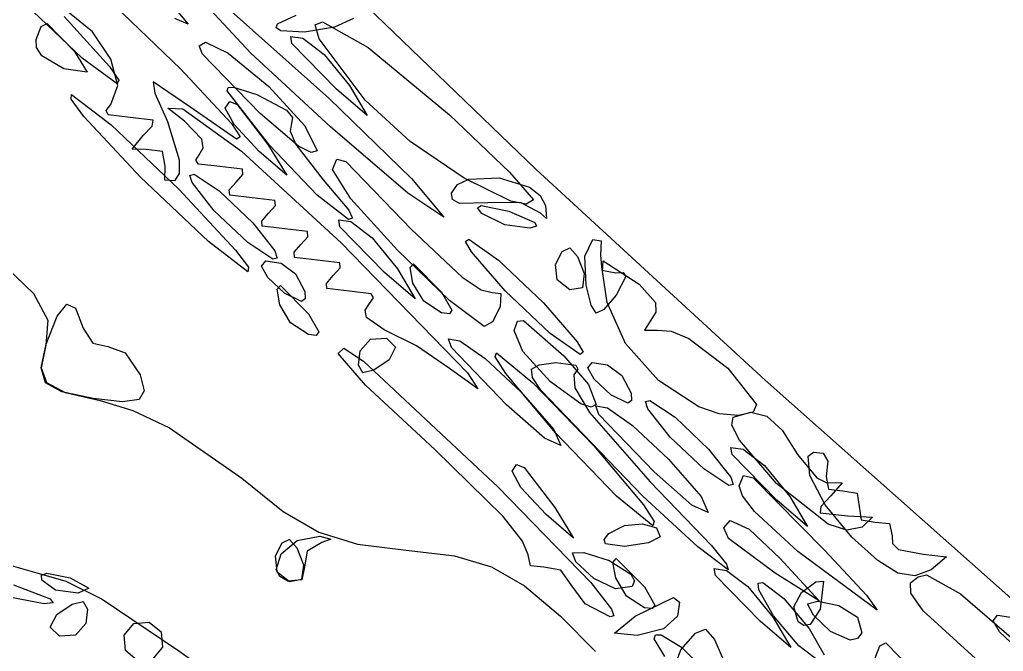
# Model space of a CAD drawing. Extents: x -886 to 651, y -59 to 942.
# Drawn here: x -342.36 to -312.21, y 135.37 to 154.74 of the extents above; entities that cross this region are included whole.
import ezdxf

# ---------------------------------------------------------------- set-up
doc = ezdxf.new("R2010")
doc.units = 0

msp = doc.modelspace()

# ---------------------------------------------------------------- linework, layer by layer
at = {"layer": 'Layer 1'}
for p, q in [((-326.52769, 150.140998), (-333.081178, 156.472343)), ((-338.392788, 156.072593), (-337.19742, 154.59764)), ((-340.18196, 155.87873), (-337.429329, 153.236041)), ((-336.424519, 155.495316), (-332.88102, 152.32988)), ((-340.440543, 153.562248), (-342.17113, 155.20011)), ((-340.133419, 154.362483), (-340.94627, 155.02895)), ((-335.289832, 153.724675), (-336.65487, 155.19153)), ((-340.99445, 154.83338), (-339.609514, 153.303241)), ((-337.19742, 154.59764), (-337.599702, 154.777619)), ((-334.458294, 154.613794), (-333.88231, 154.87619)), ((-332.129646, 154.771856), (-332.70563, 154.50946)), ((-341.85839, 154.13502), (-341.704881, 154.530004)), ((-341.704881, 154.530004), (-341.518698, 154.619586)), ((-341.518698, 154.619586), (-340.68171, 153.76829)), ((-334.499011, 154.492055), (-334.458294, 154.613794)), ((-334.35423, 154.39756), (-334.499011, 154.492055)), ((-333.627261, 154.354791), (-334.35423, 154.39756)), ((-332.70563, 154.50946), (-333.627261, 154.354791)), ((-333.302116, 154.579153), (-333.076204, 154.676625)), ((-333.177215, 154.148208), (-333.302116, 154.579153)), ((-333.076204, 154.676625), (-331.676506, 153.889197)), ((-332.70563, 154.50946), (-332.70563, 154.50946)), ((-341.848114, 153.882007), (-341.85839, 154.13502)), ((-339.569559, 153.528464), (-340.133419, 154.362483)), ((-334.021755, 154.008966), (-334.053194, 154.224179)), ((-334.053194, 154.224179), (-333.68392, 154.17038)), ((-333.68392, 154.17038), (-333.026864, 153.670709)), ((-331.7704, 152.26785), (-333.177215, 154.148208)), ((-341.684596, 153.627985), (-341.848114, 153.882007)), ((-336.853894, 153.93516), (-336.66817, 154.05285)), ((-336.75228, 153.682979), (-336.853894, 153.93516)), ((-336.66817, 154.05285), (-335.968244, 153.711911)), ((-332.64875, 152.60859), (-334.021755, 154.008966)), ((-331.676506, 153.889197), (-329.18726, 151.82202)), ((-341.00936, 153.2348), (-341.684596, 153.627985)), ((-340.68171, 153.76829), (-340.288821, 153.13067)), ((-340.68171, 153.76829), (-340.68171, 153.76829)), ((-339.37711, 152.77391), (-340.440543, 153.562248)), ((-339.348485, 152.722822), (-339.569559, 153.528464)), ((-334.98467, 151.86047), (-336.75228, 153.682979)), ((-335.968244, 153.711911), (-334.72756, 152.68542)), ((-332.832859, 151.450595), (-335.289832, 153.724675)), ((-333.026864, 153.670709), (-332.2531, 152.72058)), ((-340.288821, 153.13067), (-341.00936, 153.2348)), ((-339.609514, 153.303241), (-339.32271, 152.879687)), ((-337.429329, 153.236041), (-335.871791, 151.553054)), ((-339.32271, 152.879687), (-339.37711, 152.77391)), ((-339.56399, 152.14149), (-339.348485, 152.722822)), ((-337.14259, 152.06955), (-338.272269, 152.829491)), ((-338.272269, 152.829491), (-338.214742, 152.490465)), ((-335.996593, 152.554477), (-335.968638, 152.662674)), ((-335.968638, 152.662674), (-335.80669, 152.672471)), ((-335.80669, 152.672471), (-335.09293, 152.44571)), ((-334.72756, 152.68542), (-333.620949, 151.482263)), ((-334.72756, 152.68542), (-334.72756, 152.68542)), ((-331.705058, 151.805426), (-332.64875, 152.60859)), ((-332.2531, 152.72058), (-331.705058, 151.805426)), ((-332.2531, 152.72058), (-332.2531, 152.72058)), ((-340.786184, 152.300349), (-340.77103, 152.44362)), ((-340.39252, 151.774704), (-340.786184, 152.300349)), ((-340.77103, 152.44362), (-339.561488, 151.515697)), ((-338.214742, 152.490465), (-337.8255, 151.61697)), ((-334.7079, 150.8935), (-335.996593, 152.554477)), ((-335.09293, 152.44571), (-334.182424, 151.959996)), ((-332.88102, 152.32988), (-332.88103, 152.32987)), ((-332.88103, 152.32987), (-330.354673, 149.872476)), ((-339.705116, 151.953377), (-339.56399, 152.14149)), ((-337.30704, 151.62393), (-337.82143, 152.026981)), ((-337.82143, 152.026981), (-337.35764, 152.00464)), ((-337.35764, 152.00464), (-335.560205, 150.71068)), ((-335.709496, 151.080609), (-337.14259, 152.06955)), ((-336.05986, 152.0279), (-335.923321, 152.232132)), ((-335.789931, 151.525129), (-336.05986, 152.0279)), ((-335.923321, 152.232132), (-335.692201, 152.142303)), ((-335.692201, 152.142303), (-334.75431, 150.91719)), ((-330.395012, 151.00696), (-331.7704, 152.26785)), ((-338.6563, 149.90896), (-340.39252, 151.774704)), ((-339.647071, 151.818792), (-339.705116, 151.953377)), ((-338.97857, 151.74103), (-339.647071, 151.818792)), ((-338.266384, 151.655554), (-338.97857, 151.74103)), ((-333.81325, 150.865296), (-334.98467, 151.86047)), ((-334.182424, 151.959996), (-333.99323, 151.735924)), ((-333.99323, 151.735924), (-334.028, 151.563)), ((-329.18726, 151.82202), (-327.341374, 150.065454)), ((-329.18726, 151.82202), (-329.18726, 151.82202)), ((-339.561488, 151.515697), (-337.47962, 149.54223)), ((-338.57269, 151.18466), (-338.295964, 151.473408)), ((-338.295964, 151.473408), (-338.266384, 151.655554)), ((-337.8255, 151.61697), (-337.467823, 150.441947)), ((-336.781004, 151.077328), (-337.30704, 151.62393)), ((-335.871791, 151.553054), (-335.603729, 151.149836)), ((-335.02126, 150.70036), (-335.789931, 151.525129)), ((-334.028, 151.563), (-334.069861, 151.323199)), ((-334.028, 151.563), (-334.028, 151.563)), ((-333.620949, 151.482263), (-333.24336, 150.71652)), ((-330.462171, 149.419898), (-332.832859, 151.450595)), ((-338.912788, 150.765081), (-338.57269, 151.18466)), ((-336.735134, 150.811919), (-336.781004, 151.077328)), ((-335.603729, 151.149836), (-335.709496, 151.080609)), ((-334.069861, 151.323199), (-333.899988, 150.917016)), ((-336.85385, 150.59671), (-336.735134, 150.811919)), ((-334.75431, 150.91719), (-334.174524, 149.971539)), ((-334.75431, 150.91719), (-334.75431, 150.91719)), ((-333.239385, 149.357205), (-334.7079, 150.8935)), ((-333.899988, 150.917016), (-333.05301, 149.83262)), ((-333.424562, 150.666301), (-333.81325, 150.865296)), ((-328.737104, 149.876518), (-330.395012, 151.00696)), ((-338.48709, 150.76362), (-338.912788, 150.765081)), ((-337.980994, 150.698765), (-338.48709, 150.76362)), ((-337.90176, 150.2506), (-337.980994, 150.698765)), ((-336.958534, 150.434088), (-336.85385, 150.59671)), ((-335.560205, 150.71068), (-332.5052, 147.89863)), ((-334.174524, 149.971539), (-335.02126, 150.70036)), ((-333.24336, 150.71652), (-333.424562, 150.666301)), ((-332.77633, 150.14153), (-332.64326, 150.465984)), ((-332.64326, 150.465984), (-332.36185, 150.395016)), ((-337.910758, 149.819887), (-337.90176, 150.2506)), ((-337.467823, 150.441947), (-337.475543, 150.023348)), ((-336.874458, 150.311846), (-336.958534, 150.434088)), ((-336.22284, 150.23585), (-336.874458, 150.311846)), ((-335.528726, 150.154539), (-336.22284, 150.23585)), ((-332.36185, 150.395016), (-330.3454, 148.3047)), ((-336.574433, 147.935493), (-338.6563, 149.90896)), ((-337.475543, 150.023348), (-337.61677, 149.79698)), ((-337.148371, 149.966679), (-337.01531, 149.998)), ((-337.075743, 149.745851), (-337.148371, 149.966679)), ((-337.01531, 149.998), (-336.24471, 149.486849)), ((-335.72619, 149.75831), (-335.516516, 149.996277)), ((-335.516516, 149.996277), (-335.528726, 150.154539)), ((-332.209088, 149.250566), (-332.77633, 150.14153)), ((-330.354673, 149.872476), (-329.35599, 148.68319)), ((-327.306106, 149.178139), (-328.737104, 149.876518)), ((-328.593073, 149.844533), (-327.658687, 149.885757)), ((-327.658687, 149.885757), (-326.736073, 149.600938)), ((-327.341374, 150.065454), (-326.61145, 149.21344)), ((-319.508378, 143.682883), (-326.52769, 150.140998)), ((-337.61677, 149.79698), (-337.910758, 149.819887)), ((-336.39486, 148.88213), (-337.075743, 149.745851)), ((-335.93586, 149.520356), (-335.72619, 149.75831)), ((-333.05301, 149.83262), (-332.266534, 148.898619)), ((-329.12694, 149.42318), (-328.93584, 149.684753)), ((-328.93584, 149.684753), (-328.593073, 149.844533)), ((-326.736073, 149.600938), (-326.408021, 149.353164)), ((-337.47962, 149.54223), (-335.743404, 147.67649)), ((-337.47962, 149.54223), (-337.47962, 149.54223)), ((-336.24471, 149.486849), (-335.21818, 148.5154)), ((-335.923649, 149.3621), (-335.93586, 149.520356)), ((-335.22953, 149.28077), (-335.923649, 149.3621)), ((-334.535415, 149.199464), (-335.22953, 149.28077)), ((-332.28399, 148.6142), (-333.239385, 149.357205)), ((-329.35599, 148.68319), (-330.462171, 149.419898)), ((-329.097651, 149.225928), (-329.12694, 149.42318)), ((-326.408021, 149.353164), (-326.23752, 149.04416)), ((-334.73287, 148.80324), (-334.523202, 149.041203)), ((-334.523202, 149.041203), (-334.535415, 149.199464)), ((-330.780201, 147.672664), (-332.209088, 149.250566)), ((-328.883217, 149.106037), (-329.097651, 149.225928)), ((-328.01269, 149.12845), (-328.883217, 149.106037)), ((-328.32404, 148.969911), (-328.212481, 149.03867)), ((-328.19045, 148.80186), (-328.32404, 148.969911)), ((-328.212481, 149.03867), (-327.36254, 148.86946)), ((-327.008454, 149.135797), (-328.01269, 149.12845)), ((-326.834896, 149.085228), (-327.306106, 149.178139)), ((-326.39523, 148.80842), (-327.008454, 149.135797)), ((-326.61145, 149.21344), (-326.834896, 149.085228)), ((-326.23752, 149.04416), (-326.23753, 149.04413)), ((-326.23753, 149.04413), (-326.210817, 148.644286)), ((-335.368321, 147.910689), (-336.39486, 148.88213)), ((-334.942546, 148.565281), (-334.73287, 148.80324)), ((-332.162155, 148.655222), (-332.28399, 148.6142)), ((-332.266534, 148.898619), (-332.162155, 148.655222)), ((-327.493181, 148.450261), (-328.19045, 148.80186)), ((-327.36254, 148.86946), (-326.56695, 148.525858)), ((-326.210817, 148.644286), (-326.39523, 148.80842)), ((-335.21818, 148.5154), (-334.537293, 147.651679)), ((-335.21818, 148.5154), (-335.21818, 148.5154)), ((-334.930338, 148.407026), (-334.942546, 148.565281)), ((-334.23622, 148.3257), (-334.930338, 148.407026)), ((-332.549766, 148.385275), (-332.581209, 148.600484)), ((-332.581209, 148.600484), (-332.21194, 148.54668)), ((-331.17676, 146.9849), (-332.549766, 148.385275)), ((-332.21194, 148.54668), (-331.554875, 148.04701)), ((-326.7196, 148.34344), (-327.493181, 148.450261)), ((-326.514197, 148.40589), (-326.7196, 148.34349)), ((-326.56695, 148.525858), (-326.514197, 148.40589)), ((-333.542101, 148.244389), (-334.23622, 148.3257)), ((-333.73956, 147.84816), (-333.52989, 148.086127)), ((-333.52989, 148.086127), (-333.542101, 148.244389)), ((-330.3454, 148.3047), (-328.793725, 146.845581)), ((-330.3454, 148.3047), (-330.3454, 148.3047)), ((-326.7196, 148.34349), (-326.7196, 148.34344)), ((-335.36489, 147.00757), (-336.574433, 147.935493)), ((-334.59772, 147.39953), (-335.368321, 147.910689)), ((-333.949234, 147.610207), (-333.73956, 147.84816)), ((-332.50522, 147.89863), (-328.633789, 143.917274)), ((-332.5052, 147.89863), (-332.50522, 147.89863)), ((-331.554875, 148.04701), (-330.78111, 147.09689)), ((-328.691065, 147.94236), (-328.59738, 148.01076)), ((-328.511224, 147.620575), (-328.691065, 147.94236)), ((-328.59738, 148.01076), (-327.680195, 147.361572)), ((-325.038406, 147.490909), (-324.78811, 148.00202)), ((-324.78811, 148.00202), (-324.531668, 147.959401)), ((-324.531668, 147.959401), (-324.55628, 147.52049)), ((-335.743404, 147.67649), (-335.34974, 147.150843)), ((-334.537293, 147.651679), (-334.464663, 147.430851)), ((-333.937024, 147.451955), (-333.949234, 147.610207)), ((-333.24291, 147.37063), (-333.937024, 147.451955)), ((-329.186482, 146.127737), (-330.780201, 147.672664)), ((-327.4779, 146.42498), (-328.511224, 147.620575)), ((-325.9353, 147.23552), (-325.729589, 147.627279)), ((-325.729589, 147.627279), (-325.49249, 147.743)), ((-325.49249, 147.743), (-325.256305, 147.479764)), ((-325.256305, 147.479764), (-325.05279, 146.96047)), ((-324.99897, 146.59852), (-325.038406, 147.490909)), ((-324.55628, 147.52049), (-324.511249, 147.063537)), ((-324.55628, 147.52049), (-324.55628, 147.52049)), ((-343.034897, 147.385418), (-341.935769, 146.339334)), ((-335.34974, 147.150843), (-335.36489, 147.00757)), ((-334.949015, 147.178506), (-334.814847, 147.342668)), ((-334.75625, 146.831991), (-334.949015, 147.178506)), ((-334.814847, 147.342668), (-334.34821, 147.27623)), ((-334.464663, 147.430851), (-334.59772, 147.39953)), ((-334.34821, 147.27623), (-333.904876, 146.950611)), ((-332.548791, 147.289315), (-333.24291, 147.37063)), ((-332.53658, 147.131053), (-332.548791, 147.289315)), ((-330.394195, 147.138942), (-330.291891, 147.257319)), ((-330.291891, 147.257319), (-329.42824, 146.3871)), ((-327.680195, 147.361572), (-326.30122, 146.05825)), ((-325.881782, 146.762959), (-325.9353, 147.23552)), ((-324.495419, 147.021728), (-324.47105, 147.34955)), ((-324.47105, 147.34955), (-323.37203, 146.63543)), ((-333.904876, 146.950611), (-333.61641, 146.41005)), ((-332.955924, 146.655131), (-332.74625, 146.89309)), ((-332.74625, 146.89309), (-332.53658, 147.131053)), ((-330.233068, 146.181736), (-331.17676, 146.9849)), ((-330.78111, 147.09689), (-330.233068, 146.181736)), ((-330.78111, 147.09689), (-330.78111, 147.09689)), ((-330.31075, 146.66215), (-330.394195, 147.138942)), ((-328.793725, 146.845581), (-328.216366, 146.45699)), ((-325.05279, 146.96047), (-325.108529, 146.521956)), ((-325.05279, 146.96047), (-325.05279, 146.96047)), ((-324.511249, 147.063537), (-324.0874, 146.97755)), ((-324.34827, 146.06428), (-324.495419, 147.021728)), ((-324.0874, 146.97755), (-323.857113, 146.986208)), ((-323.777829, 146.865249), (-324.0735, 146.29517)), ((-323.857113, 146.986208), (-323.777829, 146.865249)), ((-334.24209, 146.35137), (-334.75625, 146.831991)), ((-334.472615, 146.473782), (-334.370311, 146.592159)), ((-334.370311, 146.592159), (-333.50666, 145.72194)), ((-332.943713, 146.496876), (-332.955924, 146.655131)), ((-329.97677, 146.105184), (-330.31075, 146.66215)), ((-325.49561, 146.45299), (-325.881782, 146.762959)), ((-324.846866, 145.982853), (-324.99897, 146.59852)), ((-323.37203, 146.63543), (-322.872665, 146.06567)), ((-323.37203, 146.63543), (-323.37203, 146.63543)), ((-341.935769, 146.339334), (-341.497426, 145.52841)), ((-334.38917, 145.99699), (-334.472615, 146.473782)), ((-333.718088, 146.095037), (-334.24209, 146.35137)), ((-333.61641, 146.41007), (-333.606251, 146.1819)), ((-333.61641, 146.41005), (-333.61641, 146.41007)), ((-332.24959, 146.41555), (-332.943713, 146.496876)), ((-331.589215, 146.338576), (-332.24959, 146.41555)), ((-331.518649, 146.209972), (-331.589215, 146.338576)), ((-329.42824, 146.3871), (-329.428, 146.3871)), ((-329.428, 146.3871), (-329.110096, 145.831436)), ((-328.216366, 146.45699), (-327.87922, 146.37992)), ((-327.87922, 146.37992), (-327.616645, 146.349054)), ((-327.616645, 146.349054), (-327.63238, 145.93532)), ((-326.09892, 145.121661), (-327.4779, 146.42498)), ((-325.108529, 146.521956), (-325.49561, 146.45299)), ((-324.0735, 146.29517), (-324.452275, 145.853517)), ((-341.216277, 145.647104), (-340.918473, 146.01555)), ((-340.918473, 146.01555), (-340.651617, 145.894291)), ((-334.05519, 145.440024), (-334.38917, 145.99699)), ((-333.606251, 146.1819), (-333.718088, 146.095037)), ((-331.768134, 145.830615), (-331.642, 146.03436)), ((-331.642, 146.03436), (-331.518649, 146.209972)), ((-329.427, 145.7511), (-329.97677, 146.105184)), ((-328.12474, 145.3357), (-329.186482, 146.127737)), ((-326.30122, 146.05825), (-325.267891, 144.862655)), ((-326.30122, 146.05825), (-326.30122, 146.05825)), ((-324.687349, 145.741965), (-324.846866, 145.982853)), ((-323.795085, 144.8113), (-324.34827, 146.06428)), ((-322.872665, 146.06567), (-322.855661, 145.775199)), ((-341.54474, 144.78908), (-341.216277, 145.647104)), ((-340.651617, 145.894291), (-340.416, 145.2832)), ((-333.50666, 145.72194), (-333.50642, 145.72194)), ((-333.50642, 145.72194), (-333.188516, 145.166284)), ((-331.725164, 145.611418), (-331.768134, 145.830615)), ((-329.189175, 145.725967), (-329.427, 145.7511)), ((-329.110096, 145.831436), (-329.189175, 145.725967)), ((-327.63238, 145.93532), (-327.865259, 145.476041)), ((-324.452275, 145.853517), (-324.687349, 145.741965)), ((-322.855661, 145.775199), (-323.00963, 145.52939)), ((-341.497426, 145.52841), (-341.55738, 144.75639)), ((-333.50542, 145.08594), (-334.05519, 145.440024)), ((-331.1911, 145.23196), (-331.725164, 145.611418)), ((-327.865259, 145.476041), (-328.12474, 145.3357)), ((-327.20719, 145.21123), (-327.102543, 145.497483)), ((-327.102543, 145.497483), (-326.918896, 145.516945)), ((-326.918896, 145.516945), (-325.68012, 144.43159)), ((-323.00963, 145.52939), (-323.21253, 145.217383)), ((-340.416, 145.2832), (-340.118107, 144.822849)), ((-340.416, 145.2832), (-340.416, 145.2832)), ((-333.267595, 145.060813), (-333.50542, 145.08594)), ((-333.188516, 145.166284), (-333.267595, 145.060813)), ((-330.201143, 144.739199), (-331.1911, 145.23196)), ((-326.932626, 144.564573), (-327.20719, 145.21123)), ((-325.18173, 144.47247), (-326.09892, 145.121661)), ((-323.21253, 145.217383), (-322.80628, 145.22075)), ((-322.80628, 145.22075), (-322.390662, 145.19164)), ((-322.390662, 145.19164), (-321.845575, 144.961714)), ((-341.704234, 144.063588), (-341.54474, 144.78908)), ((-341.55738, 144.75639), (-341.700334, 144.060619)), ((-340.118107, 144.822849), (-339.65913, 144.71745)), ((-331.92194, 144.5835), (-331.609415, 144.941971)), ((-331.609415, 144.941971), (-331.11551, 144.97765)), ((-331.11551, 144.97765), (-330.836148, 144.700965)), ((-329.18822, 144.04381), (-330.201143, 144.739199)), ((-329.12686, 144.693815), (-329.215782, 144.956494)), ((-329.215782, 144.956494), (-328.86595, 144.89621)), ((-328.86595, 144.89621), (-328.095341, 144.354902)), ((-325.267891, 144.862655), (-325.08805, 144.54087)), ((-322.77579, 143.675466), (-323.795085, 144.8113)), ((-321.845575, 144.961714), (-320.65, 144.05272)), ((-339.65913, 144.71745), (-339.131104, 144.523143)), ((-339.131104, 144.523143), (-338.66718, 143.84897)), ((-332.59459, 144.50574), (-332.420514, 144.66656)), ((-331.760169, 143.53274), (-332.59459, 144.50574)), ((-332.420514, 144.66656), (-331.823225, 144.268931)), ((-331.975214, 144.144241), (-331.92194, 144.5835)), ((-330.836148, 144.700965), (-331.03941, 144.30845)), ((-327.43534, 142.92797), (-329.12686, 144.693815)), ((-327.78422, 144.398047), (-327.74736, 144.52926)), ((-327.74736, 144.52926), (-326.630474, 143.608239)), ((-326.08582, 143.63149), (-326.932626, 144.564573)), ((-325.08805, 144.54087), (-325.18173, 144.47247)), ((-331.84584, 143.9143), (-331.975214, 144.144241)), ((-331.823225, 144.268931), (-327.69642, 140.40714)), ((-331.03941, 144.30845), (-331.501931, 143.996722)), ((-331.03941, 144.30845), (-331.03941, 144.30845)), ((-328.095341, 144.354902), (-326.98961, 143.32257)), ((-327.454185, 143.89072), (-327.78422, 144.398047)), ((-326.66668, 144.020904), (-326.433001, 144.162213)), ((-326.433001, 144.162213), (-325.92524, 144.22993)), ((-325.92524, 144.22993), (-325.308792, 144.148712)), ((-325.68012, 144.43159), (-324.926308, 143.559165)), ((-325.68012, 144.43159), (-325.68012, 144.43159)), ((-325.308792, 144.148712), (-325.246454, 144.019645)), ((-324.947211, 144.061251), (-324.813043, 144.22541)), ((-324.813043, 144.22541), (-324.34641, 144.15897)), ((-324.34641, 144.15897), (-323.903076, 143.833355)), ((-341.572589, 143.607594), (-341.704234, 144.063588)), ((-341.700334, 144.060619), (-341.534925, 143.611434)), ((-338.66718, 143.84897), (-338.540708, 143.358771)), ((-331.501931, 143.996722), (-331.84584, 143.9143)), ((-328.316003, 143.418516), (-329.18822, 144.04381)), ((-328.633789, 143.917274), (-328.316003, 143.418516)), ((-325.93173, 142.07045), (-327.454185, 143.89072)), ((-326.644129, 143.7731), (-326.66668, 144.020904)), ((-325.246454, 144.019645), (-325.36934, 143.84632)), ((-325.36934, 143.84632), (-325.34641, 143.448044)), ((-325.36934, 143.84632), (-325.36934, 143.84632)), ((-324.754449, 143.71474), (-324.947211, 144.061251)), ((-323.903076, 143.833355), (-323.61461, 143.29279)), ((-320.65, 144.05272), (-319.776736, 142.945094)), ((-341.068371, 143.32673), (-341.572589, 143.607594)), ((-341.534925, 143.611434), (-340.965866, 143.311669)), ((-329.6397, 141.56017), (-331.760169, 143.53274)), ((-326.3832, 143.3859), (-326.644129, 143.7731)), ((-326.630474, 143.608239), (-324.7628, 141.67888)), ((-325.15939, 142.958599), (-326.08582, 143.63149)), ((-324.926308, 143.559165), (-324.69343, 142.93751)), ((-324.24029, 143.23412), (-324.754449, 143.71474)), ((-321.537818, 142.869619), (-322.77579, 143.675466)), ((-311.00159, 136.13531), (-319.508378, 143.682883)), ((-340.11015, 143.12663), (-341.068371, 143.32673)), ((-340.965866, 143.311669), (-339.89787, 143.06416)), ((-338.540708, 143.358771), (-338.702115, 143.093465)), ((-326.98961, 143.32257), (-325.985451, 142.171644)), ((-326.98961, 143.32257), (-326.98961, 143.32257)), ((-323.254521, 140.126265), (-326.3832, 143.3859)), ((-325.34641, 143.448044), (-324.898392, 142.698475)), ((-323.716284, 142.977795), (-324.24029, 143.23412)), ((-323.61461, 143.29282), (-323.604447, 143.064656)), ((-323.61461, 143.29279), (-323.61461, 143.29282)), ((-339.206798, 143.025327), (-340.11015, 143.12663)), ((-339.89787, 143.06416), (-338.893429, 142.760937)), ((-338.702115, 143.093465), (-339.206798, 143.025327)), ((-326.27663, 141.913867), (-327.43534, 142.92797)), ((-324.846, 142.855194), (-325.15939, 142.958599)), ((-324.69343, 142.93751), (-324.846, 142.855194)), ((-323.604447, 143.064656), (-323.716284, 142.977795)), ((-323.173117, 143.028339), (-323.04006, 143.05966)), ((-323.100487, 142.807511), (-323.173117, 143.028339)), ((-323.04006, 143.05966), (-322.269459, 142.548501)), ((-319.776736, 142.945094), (-319.880116, 142.704853)), ((-338.893429, 142.760937), (-337.773269, 142.229473)), ((-324.898392, 142.698475), (-323.03366, 140.57485)), ((-324.60725, 142.639249), (-324.696172, 142.901925)), ((-324.696172, 142.901925), (-324.34634, 142.84164)), ((-322.91573, 140.8734), (-324.60725, 142.639249)), ((-324.34634, 142.84164), (-323.575731, 142.300336)), ((-322.4196, 141.94379), (-323.100487, 142.807511)), ((-320.91415, 142.656953), (-321.537818, 142.869619)), ((-320.3286, 142.6066), (-320.91415, 142.656953)), ((-320.48579, 142.54982), (-319.946609, 142.709697)), ((-319.880116, 142.704853), (-320.3286, 142.6066)), ((-319.946609, 142.709697), (-319.45453, 142.581196)), ((-322.269459, 142.548501), (-321.24292, 141.57706)), ((-320.530769, 142.311357), (-320.48579, 142.54982)), ((-319.45453, 142.581196), (-318.985813, 142.1505)), ((-337.773269, 142.229473), (-335.55506, 140.68419)), ((-325.985451, 142.171644), (-325.770563, 141.681917)), ((-324.065898, 140.135184), (-325.93173, 142.07045)), ((-323.575731, 142.300336), (-322.47, 141.268)), ((-320.295154, 141.849979), (-320.530769, 142.311357)), ((-318.985813, 142.1505), (-318.51672, 141.40379)), ((-325.770563, 141.681917), (-326.27663, 141.913867)), ((-321.39307, 140.972341), (-322.4196, 141.94379)), ((-319.1566, 140.52433), (-320.295154, 141.849979)), ((-327.545015, 139.504895), (-329.6397, 141.56017)), ((-324.7628, 141.67888), (-323.238493, 139.864541)), ((-324.7628, 141.67888), (-324.7628, 141.67888)), ((-321.24292, 141.57706), (-320.562038, 140.713339)), ((-321.24292, 141.57706), (-321.24292, 141.57706)), ((-320.524704, 141.409004), (-320.556144, 141.624214)), ((-320.556144, 141.624214), (-320.18687, 141.57041)), ((-320.18687, 141.57041), (-319.529809, 141.07074)), ((-318.186105, 141.357795), (-318.026387, 141.480346)), ((-318.026387, 141.480346), (-317.73387, 141.45169)), ((-317.73387, 141.45169), (-317.583149, 141.20392)), ((-322.47, 141.268), (-321.465841, 140.117075)), ((-322.47, 141.268), (-322.47, 141.268)), ((-319.15169, 140.00862), (-320.524704, 141.409004)), ((-318.51672, 141.40379), (-317.928797, 140.691621)), ((-318.51672, 141.40379), (-318.51672, 141.40379)), ((-318.142317, 140.761278), (-318.186105, 141.357795)), ((-317.583149, 141.20392), (-317.63387, 140.73694)), ((-327.26545, 140.89529), (-327.128913, 141.099522)), ((-326.995521, 140.392519), (-327.26545, 140.89529)), ((-327.128913, 141.099522), (-326.897795, 141.009693)), ((-326.897795, 141.009693), (-325.9599, 139.78458)), ((-321.75702, 139.859302), (-322.91573, 140.8734)), ((-320.62247, 140.46119), (-321.39307, 140.972341)), ((-319.529809, 141.07074), (-318.75604, 140.12062)), ((-335.55506, 140.68419), (-334.28874, 139.661898)), ((-323.03366, 140.57485), (-321.153665, 138.618151)), ((-320.562038, 140.713339), (-320.489409, 140.492511)), ((-320.30167, 140.44597), (-320.171298, 140.769149)), ((-320.171298, 140.769149), (-319.877983, 140.688765)), ((-319.877983, 140.688765), (-317.68761, 138.47789)), ((-317.581295, 139.274925), (-319.1566, 140.52433)), ((-317.672864, 139.866557), (-318.142317, 140.761278)), ((-317.928797, 140.691621), (-317.615679, 140.536776)), ((-317.63389, 140.73694), (-317.564916, 140.349848)), ((-317.63387, 140.73694), (-317.63389, 140.73694)), ((-317.615679, 140.536776), (-317.34122, 140.5533)), ((-317.145374, 140.543215), (-317.49927, 140.13938)), ((-317.34122, 140.5533), (-317.145374, 140.543215)), ((-327.69642, 140.40714), (-324.85434, 137.488941)), ((-327.69642, 140.40714), (-327.69642, 140.40714)), ((-326.22685, 139.56775), (-326.995521, 140.392519)), ((-320.489409, 140.492511), (-320.62247, 140.46119)), ((-320.205397, 140.142038), (-320.30167, 140.44597)), ((-317.564916, 140.349848), (-317.12641, 140.29412)), ((-317.12641, 140.29412), (-316.691075, 140.228185)), ((-316.691075, 140.228185), (-316.62975, 139.81659)), ((-322.94717, 139.22006), (-324.065898, 140.135184)), ((-321.577263, 138.577315), (-323.254521, 140.126265)), ((-321.465841, 140.117075), (-321.250953, 139.627351)), ((-319.834947, 139.66205), (-320.205397, 140.142038)), ((-318.208001, 139.205465), (-319.15169, 140.00862)), ((-318.75604, 140.12062), (-318.208001, 139.205465)), ((-318.75604, 140.12062), (-318.75604, 140.12062)), ((-317.49927, 140.13938), (-317.798701, 139.813166)), ((-334.28874, 139.661898), (-333.186403, 139.02382)), ((-325.9599, 139.78458), (-325.380114, 138.838933)), ((-325.9599, 139.78458), (-325.9599, 139.78458)), ((-323.238493, 139.864541), (-322.908921, 139.355728)), ((-321.250953, 139.627351), (-321.75702, 139.859302)), ((-318.50706, 138.43752), (-319.834947, 139.66205)), ((-317.798701, 139.813166), (-317.822989, 139.615431)), ((-317.822989, 139.615431), (-316.98483, 139.53318)), ((-316.8481, 138.87805), (-317.672864, 139.866557)), ((-316.62975, 139.81659), (-316.568426, 139.404975)), ((-326.94647, 138.755604), (-327.545015, 139.504895)), ((-325.380114, 138.838933), (-326.22685, 139.56775)), ((-322.908921, 139.355728), (-322.94717, 139.22006)), ((-320.780315, 139.157146), (-320.58228, 139.3823)), ((-320.58228, 139.3823), (-320.0012, 139.115043)), ((-316.98483, 139.53318), (-316.216256, 139.490796)), ((-316.568426, 139.404975), (-316.1331, 139.33905)), ((-316.216256, 139.490796), (-316.53402, 139.18211)), ((-316.1331, 139.33905), (-315.692895, 139.288744)), ((-333.186403, 139.02382), (-332.006863, 138.664539)), ((-324.30589, 138.98874), (-323.819503, 139.229487)), ((-323.819503, 139.229487), (-323.267348, 139.283318)), ((-323.267348, 139.283318), (-322.84049, 139.163174)), ((-322.84049, 139.163174), (-322.73, 138.882)), ((-320.636144, 138.835925), (-320.780315, 139.157146)), ((-320.0012, 139.115043), (-319.0573, 138.2346)), ((-317.004256, 139.090394), (-317.581295, 139.274925)), ((-316.53402, 139.18211), (-317.004256, 139.090394)), ((-315.692895, 139.288744), (-315.61986, 138.9147)), ((-334.347201, 138.360602), (-333.850104, 138.775953)), ((-334.09129, 138.8034), (-334.328389, 138.687694)), ((-333.85509, 138.540175), (-334.09129, 138.8034)), ((-333.850104, 138.775953), (-333.15561, 138.9076)), ((-333.099, 138.7138), (-333.545174, 138.446736)), ((-333.15561, 138.9076), (-332.826744, 138.816651)), ((-332.826744, 138.816651), (-333.09901, 138.7138)), ((-333.09901, 138.7138), (-333.099, 138.7138)), ((-326.77255, 138.33306), (-326.94647, 138.755604)), ((-324.443887, 138.806755), (-324.30589, 138.98874)), ((-324.401209, 138.671745), (-324.443887, 138.806755)), ((-322.73, 138.882), (-323.081176, 138.699371)), ((-322.73, 138.882), (-322.73, 138.882)), ((-319.20377, 137.76776), (-320.636144, 138.835925)), ((-316.055821, 138.158706), (-316.8481, 138.87805)), ((-315.61986, 138.9147), (-315.602876, 138.683213)), ((-334.328389, 138.687694), (-334.5341, 138.29592)), ((-333.65159, 138.02087), (-333.85509, 138.540175)), ((-333.545174, 138.446736), (-333.63446, 137.96086)), ((-332.006863, 138.664539), (-330.50894, 138.47864)), ((-330.50894, 138.47864), (-329.029613, 138.298469)), ((-325.412865, 138.390292), (-325.065923, 138.408757)), ((-325.065923, 138.408757), (-324.28752, 138.15702)), ((-323.82434, 138.58497), (-324.401209, 138.671745)), ((-323.081176, 138.699371), (-323.82434, 138.58497)), ((-320.64602, 137.87166), (-321.577263, 138.577315)), ((-321.153665, 138.618151), (-320.689126, 138.04928)), ((-316.076648, 136.63282), (-318.50706, 138.43752)), ((-317.68761, 138.47792), (-316.399733, 137.098022)), ((-317.68761, 138.47789), (-317.68761, 138.47792)), ((-315.602876, 138.683213), (-315.417332, 138.499866)), ((-315.417332, 138.499866), (-314.66579, 138.3515)), ((-341.75392, 137.75397), (-343.184044, 138.153181)), ((-334.5341, 138.29592), (-334.480586, 137.823359)), ((-334.5341, 138.29592), (-334.5341, 138.29592)), ((-334.495025, 137.873998), (-334.347201, 138.360602)), ((-329.029613, 138.298469), (-327.893613, 137.96244)), ((-326.700136, 137.999043), (-326.77255, 138.33306)), ((-325.31469, 138.117611), (-325.412865, 138.390292)), ((-324.75774, 137.6067), (-325.31469, 138.117611)), ((-324.28752, 138.15702), (-323.624413, 137.74208)), ((-324.173465, 138.100332), (-324.071161, 138.218709)), ((-324.071161, 138.218709), (-323.20751, 137.34849)), ((-319.0573, 138.2346), (-317.85504, 136.91755)), ((-319.0573, 138.2346), (-319.0573, 138.2346)), ((-315.442234, 137.774875), (-316.055821, 138.158706)), ((-314.66579, 138.3515), (-313.953373, 138.275006)), ((-313.953373, 138.275006), (-314.41706, 137.87605)), ((-334.390498, 137.670366), (-334.495025, 137.873998)), ((-334.480586, 137.823359), (-334.09441, 137.51339)), ((-333.63446, 137.96086), (-333.715445, 137.569165)), ((-333.707318, 137.58236), (-333.65159, 138.02087)), ((-327.893613, 137.96244), (-326.884328, 137.377569)), ((-326.28852, 137.95814), (-326.700136, 137.999043)), ((-325.773394, 137.867168), (-326.28852, 137.95814)), ((-325.45215, 137.41282), (-325.773394, 137.867168)), ((-324.09002, 137.62354), (-324.173465, 138.100332)), ((-321.035505, 137.695895), (-321.066944, 137.911104)), ((-321.066944, 137.911104), (-320.69767, 137.8573)), ((-320.69767, 137.8573), (-320.040614, 137.357634)), ((-320.689126, 138.04928), (-320.64602, 137.87166)), ((-314.41706, 137.87605), (-314.92382, 137.692131)), ((-340.939083, 137.512267), (-341.75392, 137.75397)), ((-341.693405, 137.704363), (-341.532044, 137.767121)), ((-341.68624, 137.55473), (-341.693405, 137.704363)), ((-341.258313, 137.245541), (-341.68624, 137.55473)), ((-341.532044, 137.767121), (-340.81774, 137.62303)), ((-339.861159, 136.983892), (-340.939083, 137.512267)), ((-340.81774, 137.62303), (-340.243728, 137.314786)), ((-334.1417, 137.52859), (-334.390498, 137.670366)), ((-333.715445, 137.569165), (-334.1417, 137.52859)), ((-334.09441, 137.51339), (-333.707318, 137.58236)), ((-324.100419, 137.286995), (-324.75774, 137.6067)), ((-323.756031, 137.066574), (-324.09002, 137.62354)), ((-323.624413, 137.74208), (-323.516318, 137.534546)), ((-323.516318, 137.534546), (-323.58781, 137.36176)), ((-319.6625, 136.29552), (-321.035505, 137.695895)), ((-317.85504, 136.91755), (-319.20377, 137.76776)), ((-318.3911, 137.18283), (-317.957423, 137.504056)), ((-317.957423, 137.504056), (-317.724291, 137.530388)), ((-317.724291, 137.530388), (-317.82612, 136.66779)), ((-314.92382, 137.692131), (-315.442234, 137.774875)), ((-315.0502, 137.47072), (-314.820366, 137.655803)), ((-314.820366, 137.655803), (-314.5619, 137.716914)), ((-314.5619, 137.716914), (-313.515949, 137.133151)), ((-342.55108, 137.4181), (-341.42385, 136.980066)), ((-340.57306, 137.15686), (-341.258313, 137.245541)), ((-340.243728, 137.314786), (-340.57306, 137.15679)), ((-326.884328, 137.377569), (-325.78515, 136.45087)), ((-325.026671, 136.830469), (-325.45215, 137.41282)), ((-324.85434, 137.488941), (-324.220204, 136.662483)), ((-323.58781, 137.36176), (-324.100419, 137.286995)), ((-323.58781, 137.36176), (-323.58781, 137.36176)), ((-323.20751, 137.34849), (-323.20726, 137.34849)), ((-323.20726, 137.34849), (-322.889352, 136.792826)), ((-320.040614, 137.357634), (-319.26685, 136.40751)), ((-319.720797, 137.464898), (-319.57694, 137.48687)), ((-319.707483, 137.263666), (-319.720797, 137.464898)), ((-319.25199, 136.45841), (-319.707483, 137.263666)), ((-319.57694, 137.48687), (-318.933619, 136.993475)), ((-315.041183, 137.160012), (-315.0502, 137.47072)), ((-341.60534, 136.82812), (-342.669525, 137.038021)), ((-341.42385, 136.980066), (-341.335489, 136.858664)), ((-340.756682, 136.818857), (-340.41277, 136.90128)), ((-340.57306, 137.15679), (-340.57306, 137.15686)), ((-340.41277, 136.90128), (-340.2834, 136.671339)), ((-337.47735, 135.37887), (-339.861159, 136.983892)), ((-323.20626, 136.71249), (-323.756031, 137.066574)), ((-323.49448, 136.45539), (-322.31732, 137.023107)), ((-322.31732, 137.023107), (-322.131396, 136.881315)), ((-318.933619, 136.993475), (-318.15625, 136.07585)), ((-318.632161, 136.734019), (-318.3911, 137.18283)), ((-318.20645, 136.82702), (-317.896332, 136.909527)), ((-317.896332, 136.909527), (-317.25188, 136.78322)), ((-316.399733, 137.098022), (-316.076648, 136.63282)), ((-314.664099, 136.620175), (-315.041183, 137.160012)), ((-313.515949, 137.133151), (-306.20606, 130.80318)), ((-341.335489, 136.858664), (-341.60534, 136.82815)), ((-341.60534, 136.82815), (-341.60534, 136.82812)), ((-341.2192, 136.50713), (-340.756682, 136.818857)), ((-340.2834, 136.671339), (-340.33667, 136.23208)), ((-324.26097, 136.43171), (-325.026671, 136.830469)), ((-324.220204, 136.662483), (-324.149179, 136.464483)), ((-322.968431, 136.687357), (-323.20626, 136.71249)), ((-322.889352, 136.792826), (-322.968431, 136.687357)), ((-322.131396, 136.881315), (-322.19112, 136.45576)), ((-318.4967, 136.2759), (-318.632161, 136.734019)), ((-318.029115, 136.483444), (-318.20645, 136.82702)), ((-317.82612, 136.66779), (-318.133232, 136.199314)), ((-317.82612, 136.66779), (-317.82612, 136.66779)), ((-317.25188, 136.78322), (-316.680779, 136.421561)), ((-313.06614, 135.15682), (-314.664099, 136.620175)), ((-341.422459, 136.114607), (-341.2192, 136.50713)), ((-325.78515, 136.45087), (-324.706444, 135.370079)), ((-324.149179, 136.464483), (-324.26097, 136.43171)), ((-324.12501, 135.927972), (-323.49448, 136.45539)), ((-322.19111, 136.45576), (-322.624381, 136.064252)), ((-322.19112, 136.45576), (-322.19111, 136.45576)), ((-318.718808, 135.492356), (-319.6625, 136.29552)), ((-319.26685, 136.40751), (-318.718808, 135.492356)), ((-319.26685, 136.40751), (-319.26685, 136.40751)), ((-318.47462, 135.540785), (-319.25199, 136.45841)), ((-317.50156, 135.98209), (-318.029115, 136.483444)), ((-316.680779, 136.421561), (-316.54698, 135.93829)), ((-312.519305, 136.314405), (-312.385137, 136.478564)), ((-312.32654, 135.967891), (-312.519305, 136.314405)), ((-312.385137, 136.478564), (-311.9185, 136.41212)), ((-341.1431, 135.83793), (-341.422459, 136.114607)), ((-340.33667, 136.23208), (-340.649195, 135.873609)), ((-340.33667, 136.23208), (-340.33667, 136.23208)), ((-339.16218, 135.86603), (-338.859849, 136.227676)), ((-338.859849, 136.227676), (-338.39047, 136.271)), ((-338.39047, 136.271), (-338.028816, 135.968672)), ((-322.624381, 136.064252), (-323.43608, 135.86077)), ((-321.643632, 135.934311), (-321.339199, 136.051822)), ((-321.339199, 136.051822), (-321.065919, 135.733903)), ((-318.318923, 136.163046), (-318.4967, 136.2759)), ((-318.133232, 136.199314), (-318.318923, 136.163046)), ((-318.15625, 136.07585), (-317.700752, 135.270597)), ((-318.15625, 136.07585), (-318.15625, 136.07585)), ((-340.649195, 135.873609), (-341.1431, 135.83793)), ((-339.118855, 135.396648), (-339.16218, 135.86603)), ((-338.028816, 135.968672), (-337.9855, 135.49929)), ((-323.43608, 135.86077), (-324.12501, 135.927972)), ((-322.906454, 135.759683), (-322.870793, 135.882998)), ((-322.58154, 135.2165), (-322.906454, 135.759683)), ((-322.870793, 135.882998), (-322.69796, 135.8785)), ((-322.69796, 135.8785), (-322.075421, 135.500673)), ((-322.08949, 135.41962), (-321.643632, 135.934311)), ((-321.065919, 135.733903), (-320.71352, 134.9423)), ((-316.900659, 135.716087), (-317.50156, 135.98209)), ((-316.677257, 135.765443), (-316.900659, 135.716087)), ((-316.54698, 135.93829), (-316.677257, 135.765443)), ((-316.54698, 135.93829), (-316.54698, 135.93829)), ((-311.81238, 135.48727), (-312.32654, 135.967891)), ((-338.7572, 135.09432), (-339.118855, 135.396648)), ((-337.9855, 135.49929), (-338.287826, 135.13764)), ((-337.9855, 135.49929), (-337.9855, 135.49929)), ((-322.296503, 134.871515), (-322.08949, 135.41962)), ((-322.075421, 135.500673), (-321.40486, 134.84977)), ((-317.83129, 135.04739), (-318.47462, 135.540785)), ((-316.14866, 135.14813), (-315.995151, 135.543108)), ((-315.995151, 135.543108), (-315.808968, 135.632687)), ((-315.808968, 135.632687), (-314.97198, 134.78139)), ((-335.360525, 133.873254), (-337.47735, 135.37887))]:
    msp.add_line(p, q, dxfattribs=at)

doc.saveas('drawing.dxf')
